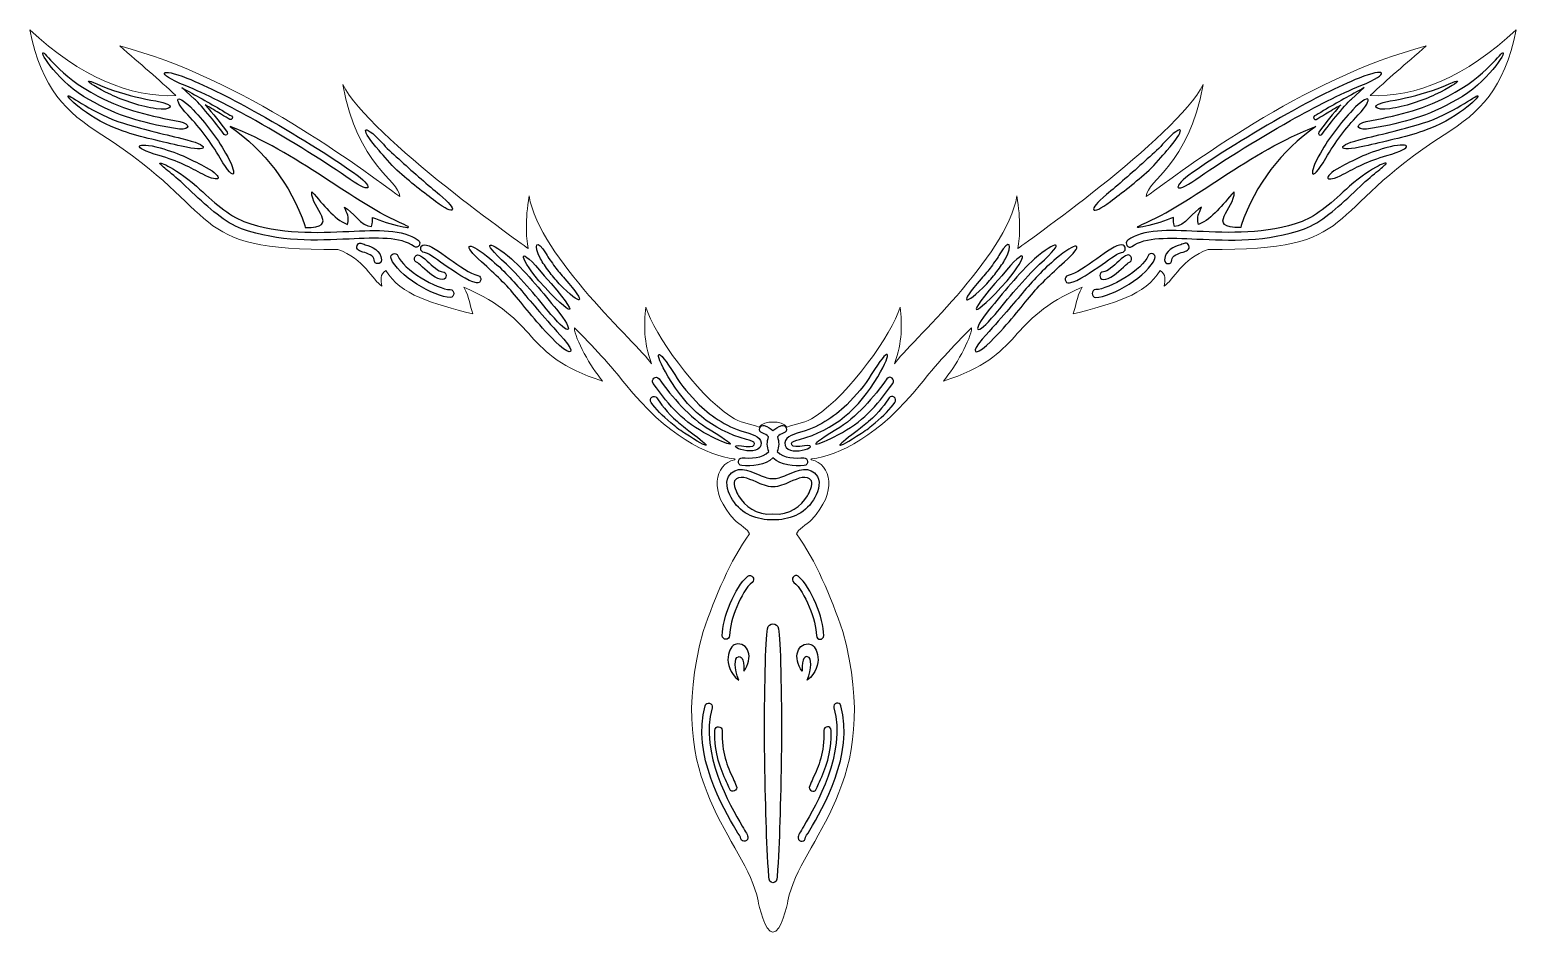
# Model space of a CAD drawing. Header units: centimetres. Extents: x -27.2 to 31.2, y -37.1 to 12.1.
# Drawn here: x 10.7 to 17.91, y -33.82 to -29.45 of the extents above; entities that cross this region are included whole.
import ezdxf

# ---------------------------------------------------------------- set-up
doc = ezdxf.new("R2010")
doc.units = ezdxf.units.CM
doc.header["$MEASUREMENT"] = 0
doc.layers.add('engrav 12', color=7, linetype='Continuous')
doc.layers.add('layer 12', color=7, linetype='Continuous')

msp = doc.modelspace()

# ---------------------------------------------------------------- linework, layer by layer
at = {"layer": 'engrav 12'}
for points, knots in [([(11.42776, -29.92868), (11.48262, -29.93002), (11.47921, -29.902), (11.42969, -29.89142), (11.42969, -29.89142), (11.28933, -29.864), (11.16798, -29.83871), (11.03188, -29.76809), (11.03188, -29.76809), (10.83932, -29.66832), (10.77414, -29.5468), (10.76485, -29.55786), (10.76485, -29.55786), (10.75509, -29.56948), (10.86745, -29.72878), (11.01577, -29.79896), (11.01577, -29.79896), (11.15698, -29.87628), (11.27109, -29.9026), (11.42776, -29.92868)], [0, 0, 0, 0, 0.1666667, 0.1666667, 0.1666667, 0.1666667, 0.3333333, 0.3333333, 0.3333333, 0.3333333, 0.5, 0.5, 0.5, 0.5, 0.6666667, 0.6666667, 0.6666667, 0.6666667, 1, 1, 1, 1]), ([(17.18704, -29.92868), (17.34371, -29.9026), (17.45782, -29.87628), (17.59903, -29.79896), (17.59903, -29.79896), (17.74735, -29.72878), (17.85971, -29.56948), (17.84995, -29.55786), (17.84995, -29.55786), (17.84066, -29.5468), (17.77548, -29.66832), (17.58292, -29.76809), (17.58292, -29.76809), (17.44682, -29.83871), (17.32547, -29.864), (17.18511, -29.89142), (17.18511, -29.89142), (17.13559, -29.902), (17.13218, -29.93002), (17.18704, -29.92868)], [0, 0, 0, 0, 0.1666667, 0.1666667, 0.1666667, 0.1666667, 0.3333333, 0.3333333, 0.3333333, 0.3333333, 0.5, 0.5, 0.5, 0.5, 0.6666667, 0.6666667, 0.6666667, 0.6666667, 1, 1, 1, 1]), ([(12.27167, -30.13834), (12.16216, -30.06212), (11.98718, -29.95122), (11.81243, -29.85313), (11.81243, -29.85313), (11.68842, -29.78352), (11.56404, -29.72069), (11.46306, -29.67999), (11.46306, -29.67999), (11.33643, -29.62893), (11.30461, -29.65483), (11.45594, -29.71701), (11.45594, -29.71701), (11.55411, -29.75736), (11.67517, -29.81833), (11.79605, -29.88616), (11.79605, -29.88616), (11.97164, -29.98474), (12.14716, -30.09609), (12.25541, -30.17164), (12.25541, -30.17164), (12.36585, -30.24863), (12.3724, -30.20837), (12.27167, -30.13834)], [0, 0, 0, 0, 0.1428571, 0.1428571, 0.1428571, 0.1428571, 0.2857143, 0.2857143, 0.2857143, 0.2857143, 0.4285714, 0.4285714, 0.4285714, 0.4285714, 0.5714286, 0.5714286, 0.5714286, 0.5714286, 0.7142857, 0.7142857, 0.7142857, 0.7142857, 1, 1, 1, 1]), ([(16.34313, -30.13834), (16.45264, -30.06212), (16.62762, -29.95122), (16.80237, -29.85313), (16.80237, -29.85313), (16.92638, -29.78352), (17.05076, -29.72069), (17.15174, -29.67999), (17.15174, -29.67999), (17.27837, -29.62893), (17.31019, -29.65483), (17.15886, -29.71701), (17.15886, -29.71701), (17.06069, -29.75736), (16.93963, -29.81833), (16.81875, -29.88616), (16.81875, -29.88616), (16.64316, -29.98474), (16.46764, -30.09609), (16.35939, -30.17164), (16.35939, -30.17164), (16.24895, -30.24863), (16.2424, -30.20837), (16.34313, -30.13834)], [0, 0, 0, 0, 0.1428571, 0.1428571, 0.1428571, 0.1428571, 0.2857143, 0.2857143, 0.2857143, 0.2857143, 0.4285714, 0.4285714, 0.4285714, 0.4285714, 0.5714286, 0.5714286, 0.5714286, 0.5714286, 0.7142857, 0.7142857, 0.7142857, 0.7142857, 1, 1, 1, 1]), ([(11.31319, -29.79125), (11.24812, -29.78058), (11.18266, -29.76436), (11.10809, -29.73999), (11.10809, -29.73999), (11.04777, -29.72028), (10.99079, -29.68917), (10.9869, -29.69548), (10.9869, -29.69548), (10.98414, -29.69996), (11.02403, -29.72636), (11.09429, -29.76066), (11.09429, -29.76066), (11.15759, -29.7913), (11.24505, -29.81879), (11.31409, -29.82913), (11.31409, -29.82913), (11.38798, -29.84019), (11.42246, -29.80918), (11.31319, -29.79125)], [0, 0, 0, 0, 0.1666667, 0.1666667, 0.1666667, 0.1666667, 0.3333333, 0.3333333, 0.3333333, 0.3333333, 0.5, 0.5, 0.5, 0.5, 0.6666667, 0.6666667, 0.6666667, 0.6666667, 1, 1, 1, 1]), ([(17.30071, -29.82913), (17.36975, -29.81879), (17.45721, -29.7913), (17.52051, -29.76066), (17.52051, -29.76066), (17.59077, -29.72636), (17.63066, -29.69996), (17.6279, -29.69548), (17.6279, -29.69548), (17.62401, -29.68917), (17.56703, -29.72028), (17.50671, -29.73999), (17.50671, -29.73999), (17.43214, -29.76436), (17.36668, -29.78058), (17.30161, -29.79125), (17.30161, -29.79125), (17.19234, -29.80918), (17.22682, -29.84019), (17.30071, -29.82913)], [0, 0, 0, 0, 0.1666667, 0.1666667, 0.1666667, 0.1666667, 0.3333333, 0.3333333, 0.3333333, 0.3333333, 0.5, 0.5, 0.5, 0.5, 0.6666667, 0.6666667, 0.6666667, 0.6666667, 1, 1, 1, 1]), ([(11.43891, -29.97301), (11.3499, -29.95203), (11.23722, -29.92422), (11.1559, -29.8995), (11.1559, -29.8995), (11.01186, -29.85571), (10.89371, -29.75994), (10.88816, -29.76647), (10.88816, -29.76647), (10.88079, -29.77512), (10.99215, -29.88224), (11.1552, -29.93807), (11.1552, -29.93807), (11.2378, -29.96635), (11.35013, -29.9904), (11.43707, -30.01087), (11.43707, -30.01087), (11.5762, -30.04362), (11.58105, -30.0065), (11.43891, -29.97301)], [0, 0, 0, 0, 0.1666667, 0.1666667, 0.1666667, 0.1666667, 0.3333333, 0.3333333, 0.3333333, 0.3333333, 0.5, 0.5, 0.5, 0.5, 0.6666667, 0.6666667, 0.6666667, 0.6666667, 1, 1, 1, 1]), ([(11.46831, -29.85915), (11.53071, -29.92608), (11.57854, -29.98855), (11.62535, -30.06906), (11.62535, -30.06906), (11.70167, -30.20046), (11.71127, -30.14479), (11.65203, -30.04394), (11.65203, -30.04394), (11.60534, -29.96435), (11.55675, -29.90103), (11.49495, -29.83457), (11.49495, -29.83457), (11.41643, -29.7501), (11.38669, -29.77161), (11.46831, -29.85915)], [0, 0, 0, 0, 0.2, 0.2, 0.2, 0.2, 0.4, 0.4, 0.4, 0.4, 0.6, 0.6, 0.6, 0.6, 1, 1, 1, 1]), ([(11.67239, -29.88079), (11.68271, -29.88623), (11.69054, -29.86953), (11.68018, -29.86407), (11.68018, -29.86407), (11.67149, -29.85952), (11.65572, -29.85004), (11.6361, -29.83824), (11.6361, -29.83824), (11.571, -29.79909), (11.50513, -29.76355), (11.43912, -29.72646), (11.43912, -29.72646), (11.43912, -29.72646), (11.5014, -29.78253), (11.5014, -29.78253), (11.5014, -29.78253), (11.50908, -29.78779), (11.53612, -29.81792), (11.56582, -29.85328), (11.56582, -29.85328), (11.59484, -29.88775), (11.62623, -29.92716), (11.64475, -29.9535), (11.64475, -29.9535), (11.65171, -29.96336), (11.66577, -29.95211), (11.65884, -29.94231), (11.65884, -29.94231), (11.6266, -29.89645), (11.58932, -29.853), (11.55302, -29.81059), (11.55302, -29.81059), (11.57993, -29.82589), (11.60601, -29.8416), (11.62743, -29.85447), (11.62743, -29.85447), (11.64723, -29.86639), (11.66318, -29.87597), (11.67239, -29.88079)], [0, 0, 0, 0, 0.0909091, 0.0909091, 0.0909091, 0.0909091, 0.1818182, 0.1818182, 0.1818182, 0.1818182, 0.2727273, 0.2727273, 0.2727273, 0.2727273, 0.3636364, 0.3636364, 0.3636364, 0.3636364, 0.4545455, 0.4545455, 0.4545455, 0.4545455, 0.5454545, 0.5454545, 0.5454545, 0.5454545, 0.6363636, 0.6363636, 0.6363636, 0.6363636, 0.7272727, 0.7272727, 0.7272727, 0.7272727, 0.8181818, 0.8181818, 0.8181818, 0.8181818, 1, 1, 1, 1]), ([(17.14649, -29.85915), (17.08409, -29.92608), (17.03626, -29.98855), (16.98945, -30.06906), (16.98945, -30.06906), (16.91313, -30.20046), (16.90353, -30.14479), (16.96277, -30.04394), (16.96277, -30.04394), (17.00946, -29.96435), (17.05805, -29.90103), (17.11985, -29.83457), (17.11985, -29.83457), (17.19837, -29.7501), (17.22811, -29.77161), (17.14649, -29.85915)], [0, 0, 0, 0, 0.2, 0.2, 0.2, 0.2, 0.4, 0.4, 0.4, 0.4, 0.6, 0.6, 0.6, 0.6, 1, 1, 1, 1]), ([(16.94241, -29.88079), (16.93209, -29.88623), (16.92426, -29.86953), (16.93462, -29.86407), (16.93462, -29.86407), (16.94331, -29.85952), (16.95908, -29.85004), (16.9787, -29.83824), (16.9787, -29.83824), (17.0438, -29.79909), (17.10967, -29.76355), (17.17568, -29.72646), (17.17568, -29.72646), (17.17568, -29.72646), (17.1134, -29.78253), (17.1134, -29.78253), (17.1134, -29.78253), (17.10572, -29.78779), (17.07868, -29.81792), (17.04898, -29.85328), (17.04898, -29.85328), (17.01996, -29.88775), (16.98857, -29.92716), (16.97005, -29.9535), (16.97005, -29.9535), (16.96309, -29.96336), (16.94903, -29.95211), (16.95596, -29.94231), (16.95596, -29.94231), (16.9882, -29.89645), (17.02548, -29.853), (17.06178, -29.81059), (17.06178, -29.81059), (17.03487, -29.82589), (17.00879, -29.8416), (16.98737, -29.85447), (16.98737, -29.85447), (16.96757, -29.86639), (16.95162, -29.87597), (16.94241, -29.88079)], [0, 0, 0, 0, 0.0909091, 0.0909091, 0.0909091, 0.0909091, 0.1818182, 0.1818182, 0.1818182, 0.1818182, 0.2727273, 0.2727273, 0.2727273, 0.2727273, 0.3636364, 0.3636364, 0.3636364, 0.3636364, 0.4545455, 0.4545455, 0.4545455, 0.4545455, 0.5454545, 0.5454545, 0.5454545, 0.5454545, 0.6363636, 0.6363636, 0.6363636, 0.6363636, 0.7272727, 0.7272727, 0.7272727, 0.7272727, 0.8181818, 0.8181818, 0.8181818, 0.8181818, 1, 1, 1, 1]), ([(17.4596, -29.93807), (17.62265, -29.88224), (17.73401, -29.77512), (17.72664, -29.76647), (17.72664, -29.76647), (17.72109, -29.75994), (17.60294, -29.85571), (17.4589, -29.8995), (17.4589, -29.8995), (17.37758, -29.92422), (17.2649, -29.95203), (17.17589, -29.97301), (17.17589, -29.97301), (17.03375, -30.0065), (17.0386, -30.04362), (17.17773, -30.01087), (17.17773, -30.01087), (17.26467, -29.9904), (17.377, -29.96635), (17.4596, -29.93807)], [0, 0, 0, 0, 0.1666667, 0.1666667, 0.1666667, 0.1666667, 0.3333333, 0.3333333, 0.3333333, 0.3333333, 0.5, 0.5, 0.5, 0.5, 0.6666667, 0.6666667, 0.6666667, 0.6666667, 1, 1, 1, 1]), ([(12.51777, -30.39054), (12.59653, -30.42584), (12.44027, -30.38895), (12.36393, -30.3559), (12.36393, -30.3559), (12.36393, -30.37896), (12.36611, -30.37713), (12.35928, -30.40044), (12.35928, -30.40044), (12.31148, -30.40044), (12.26626, -30.32399), (12.22875, -30.30641), (12.22875, -30.30641), (12.23983, -30.34036), (12.25386, -30.34907), (12.24274, -30.39054), (12.24274, -30.39054), (12.17213, -30.36106), (12.13087, -30.29647), (12.07026, -30.23217), (12.07026, -30.23217), (12.06415, -30.31424), (12.21508, -30.40539), (12.03764, -30.40539), (12.03764, -30.40539), (12.03764, -30.40539), (12.03644, -30.39548), (12.03644, -30.39548), (12.03644, -30.39548), (11.96526, -30.19131), (11.84284, -30.03399), (11.67406, -29.91543), (11.67406, -29.91543), (11.99037, -30.03172), (12.27732, -30.29126), (12.51777, -30.39054)], [0, 0, 0, 0, 0.1, 0.1, 0.1, 0.1, 0.2, 0.2, 0.2, 0.2, 0.3, 0.3, 0.3, 0.3, 0.4, 0.4, 0.4, 0.4, 0.5, 0.5, 0.5, 0.5, 0.6, 0.6, 0.6, 0.6, 0.7, 0.7, 0.7, 0.7, 0.8, 0.8, 0.8, 0.8, 1, 1, 1, 1]), ([(12.39633, -30.03223), (12.41978, -30.05783), (12.45209, -30.09887), (12.48272, -30.1268), (12.48272, -30.1268), (12.54632, -30.1848), (12.61653, -30.23795), (12.67065, -30.2791), (12.67065, -30.2791), (12.76693, -30.35229), (12.78331, -30.323), (12.68978, -30.24545), (12.68978, -30.24545), (12.63573, -30.20063), (12.56579, -30.14066), (12.50323, -30.08361), (12.50323, -30.08361), (12.47148, -30.05465), (12.44064, -30.02763), (12.41699, -30.00163), (12.41699, -30.00163), (12.30362, -29.87703), (12.30791, -29.93562), (12.39633, -30.03223)], [0, 0, 0, 0, 0.1428571, 0.1428571, 0.1428571, 0.1428571, 0.2857143, 0.2857143, 0.2857143, 0.2857143, 0.4285714, 0.4285714, 0.4285714, 0.4285714, 0.5714286, 0.5714286, 0.5714286, 0.5714286, 0.7142857, 0.7142857, 0.7142857, 0.7142857, 1, 1, 1, 1]), ([(16.21847, -30.03223), (16.19502, -30.05783), (16.16271, -30.09887), (16.13208, -30.1268), (16.13208, -30.1268), (16.06848, -30.1848), (15.99827, -30.23795), (15.94415, -30.2791), (15.94415, -30.2791), (15.84787, -30.35229), (15.83149, -30.323), (15.92502, -30.24545), (15.92502, -30.24545), (15.97907, -30.20063), (16.04901, -30.14066), (16.11157, -30.08361), (16.11157, -30.08361), (16.14332, -30.05465), (16.17416, -30.02763), (16.19781, -30.00163), (16.19781, -30.00163), (16.31118, -29.87703), (16.30689, -29.93562), (16.21847, -30.03223)], [0, 0, 0, 0, 0.1428571, 0.1428571, 0.1428571, 0.1428571, 0.2857143, 0.2857143, 0.2857143, 0.2857143, 0.4285714, 0.4285714, 0.4285714, 0.4285714, 0.5714286, 0.5714286, 0.5714286, 0.5714286, 0.7142857, 0.7142857, 0.7142857, 0.7142857, 1, 1, 1, 1]), ([(16.09703, -30.39054), (16.01827, -30.42584), (16.17453, -30.38895), (16.25087, -30.3559), (16.25087, -30.3559), (16.25087, -30.37896), (16.24869, -30.37713), (16.25552, -30.40044), (16.25552, -30.40044), (16.30332, -30.40044), (16.34854, -30.32399), (16.38605, -30.30641), (16.38605, -30.30641), (16.37497, -30.34036), (16.36094, -30.34907), (16.37206, -30.39054), (16.37206, -30.39054), (16.44267, -30.36106), (16.48393, -30.29647), (16.54454, -30.23217), (16.54454, -30.23217), (16.55065, -30.31424), (16.39972, -30.40539), (16.57716, -30.40539), (16.57716, -30.40539), (16.57716, -30.40539), (16.57836, -30.39548), (16.57836, -30.39548), (16.57836, -30.39548), (16.64954, -30.19131), (16.77196, -30.03399), (16.94074, -29.91543), (16.94074, -29.91543), (16.62443, -30.03172), (16.33748, -30.29126), (16.09703, -30.39054)], [0, 0, 0, 0, 0.1, 0.1, 0.1, 0.1, 0.2, 0.2, 0.2, 0.2, 0.3, 0.3, 0.3, 0.3, 0.4, 0.4, 0.4, 0.4, 0.5, 0.5, 0.5, 0.5, 0.6, 0.6, 0.6, 0.6, 0.7, 0.7, 0.7, 0.7, 0.8, 0.8, 0.8, 0.8, 1, 1, 1, 1]), ([(11.55693, -30.11358), (11.49692, -30.08142), (11.43029, -30.04573), (11.33401, -30.01889), (11.33401, -30.01889), (11.21832, -29.98664), (11.18587, -30.01528), (11.32933, -30.05615), (11.32933, -30.05615), (11.41995, -30.08196), (11.48362, -30.11612), (11.54111, -30.14691), (11.54111, -30.14691), (11.62817, -30.19343), (11.64766, -30.16208), (11.55693, -30.11358)], [0, 0, 0, 0, 0.2, 0.2, 0.2, 0.2, 0.4, 0.4, 0.4, 0.4, 0.6, 0.6, 0.6, 0.6, 1, 1, 1, 1]), ([(17.05787, -30.11358), (17.11788, -30.08142), (17.18451, -30.04573), (17.28079, -30.01889), (17.28079, -30.01889), (17.39648, -29.98664), (17.42893, -30.01528), (17.28547, -30.05615), (17.28547, -30.05615), (17.19485, -30.08196), (17.13118, -30.11612), (17.07369, -30.14691), (17.07369, -30.14691), (16.98663, -30.19343), (16.96714, -30.16208), (17.05787, -30.11358)], [0, 0, 0, 0, 0.2, 0.2, 0.2, 0.2, 0.4, 0.4, 0.4, 0.4, 0.6, 0.6, 0.6, 0.6, 1, 1, 1, 1]), ([(12.56602, -30.49697), (12.58513, -30.5108), (12.6049, -30.47993), (12.58586, -30.46615), (12.58586, -30.46615), (12.51074, -30.41185), (12.39155, -30.41735), (12.24901, -30.42391), (12.24901, -30.42391), (12.0965, -30.43096), (11.91623, -30.43931), (11.74073, -30.37562), (11.74073, -30.37562), (11.66658, -30.3487), (11.5926, -30.28057), (11.51056, -30.20497), (11.51056, -30.20497), (11.39226, -30.10353), (11.31821, -30.08071), (11.33459, -30.09766), (11.33459, -30.09766), (11.35563, -30.11945), (11.40979, -30.15604), (11.48758, -30.23318), (11.48758, -30.23318), (11.57238, -30.31131), (11.6488, -30.38169), (11.72945, -30.41097), (11.72945, -30.41097), (11.91107, -30.47688), (12.09496, -30.46836), (12.25053, -30.46117), (12.25053, -30.46117), (12.38669, -30.45489), (12.50055, -30.44963), (12.56602, -30.49697)], [0, 0, 0, 0, 0.1, 0.1, 0.1, 0.1, 0.2, 0.2, 0.2, 0.2, 0.3, 0.3, 0.3, 0.3, 0.4, 0.4, 0.4, 0.4, 0.5, 0.5, 0.5, 0.5, 0.6, 0.6, 0.6, 0.6, 0.7, 0.7, 0.7, 0.7, 0.8, 0.8, 0.8, 0.8, 1, 1, 1, 1]), ([(16.04878, -30.49697), (16.02967, -30.5108), (16.0099, -30.47993), (16.02894, -30.46615), (16.02894, -30.46615), (16.10406, -30.41185), (16.22325, -30.41735), (16.36579, -30.42391), (16.36579, -30.42391), (16.5183, -30.43096), (16.69857, -30.43931), (16.87407, -30.37562), (16.87407, -30.37562), (16.94822, -30.3487), (17.0222, -30.28057), (17.10424, -30.20497), (17.10424, -30.20497), (17.22254, -30.10353), (17.29659, -30.08071), (17.28021, -30.09766), (17.28021, -30.09766), (17.25917, -30.11945), (17.20501, -30.15604), (17.12722, -30.23318), (17.12722, -30.23318), (17.04242, -30.31131), (16.966, -30.38169), (16.88535, -30.41097), (16.88535, -30.41097), (16.70373, -30.47688), (16.51984, -30.46836), (16.36427, -30.46117), (16.36427, -30.46117), (16.22811, -30.45489), (16.11425, -30.44963), (16.04878, -30.49697)], [0, 0, 0, 0, 0.1, 0.1, 0.1, 0.1, 0.2, 0.2, 0.2, 0.2, 0.3, 0.3, 0.3, 0.3, 0.4, 0.4, 0.4, 0.4, 0.5, 0.5, 0.5, 0.5, 0.6, 0.6, 0.6, 0.6, 0.7, 0.7, 0.7, 0.7, 0.8, 0.8, 0.8, 0.8, 1, 1, 1, 1]), ([(12.37226, -30.56194), (12.37226, -30.58653), (12.4075, -30.58653), (12.4075, -30.56194), (12.4075, -30.56194), (12.4075, -30.51497), (12.36063, -30.49929), (12.32843, -30.48852), (12.32843, -30.48852), (12.31555, -30.48424), (12.29741, -30.47374), (12.2898, -30.49277), (12.2898, -30.49277), (12.28141, -30.5137), (12.30452, -30.5197), (12.31797, -30.52417), (12.31797, -30.52417), (12.34008, -30.53156), (12.37226, -30.54235), (12.37226, -30.56194)], [0, 0, 0, 0, 0.1666667, 0.1666667, 0.1666667, 0.1666667, 0.3333333, 0.3333333, 0.3333333, 0.3333333, 0.5, 0.5, 0.5, 0.5, 0.6666667, 0.6666667, 0.6666667, 0.6666667, 1, 1, 1, 1]), ([(12.86897, -30.67432), (12.89171, -30.67901), (12.89837, -30.64233), (12.8757, -30.63766), (12.8757, -30.63766), (12.80001, -30.62177), (12.66813, -30.4888), (12.61596, -30.4888), (12.61596, -30.4888), (12.5928, -30.4888), (12.5928, -30.52621), (12.61596, -30.52621), (12.61596, -30.52621), (12.62967, -30.52621), (12.66792, -30.55343), (12.71092, -30.58401), (12.71092, -30.58401), (12.76446, -30.62207), (12.82487, -30.66506), (12.86897, -30.67432)], [0, 0, 0, 0, 0.1666667, 0.1666667, 0.1666667, 0.1666667, 0.3333333, 0.3333333, 0.3333333, 0.3333333, 0.5, 0.5, 0.5, 0.5, 0.6666667, 0.6666667, 0.6666667, 0.6666667, 1, 1, 1, 1]), ([(13.29248, -30.94685), (13.19907, -30.84341), (13.14067, -30.77527), (13.08852, -30.71307), (13.08852, -30.71307), (13.03702, -30.65168), (12.99148, -30.60288), (12.918, -30.54325), (12.918, -30.54325), (12.82456, -30.46742), (12.7954, -30.48549), (12.89369, -30.57236), (12.89369, -30.57236), (12.96301, -30.63365), (13.01264, -30.68236), (13.0634, -30.74287), (13.0634, -30.74287), (13.11644, -30.80611), (13.17116, -30.88187), (13.27112, -30.9771), (13.27112, -30.9771), (13.32759, -31.03089), (13.35107, -31.01174), (13.29248, -30.94685)], [0, 0, 0, 0, 0.1428571, 0.1428571, 0.1428571, 0.1428571, 0.2857143, 0.2857143, 0.2857143, 0.2857143, 0.4285714, 0.4285714, 0.4285714, 0.4285714, 0.5714286, 0.5714286, 0.5714286, 0.5714286, 0.7142857, 0.7142857, 0.7142857, 0.7142857, 1, 1, 1, 1]), ([(13.01384, -30.58378), (13.08639, -30.64944), (13.17236, -30.75827), (13.23013, -30.82645), (13.23013, -30.82645), (13.32163, -30.93739), (13.35199, -30.91745), (13.25627, -30.80146), (13.25627, -30.80146), (13.19833, -30.73307), (13.11359, -30.62286), (13.03801, -30.55685), (13.03801, -30.55685), (12.93822, -30.46966), (12.8745, -30.45767), (13.01384, -30.58378)], [0, 0, 0, 0, 0.2, 0.2, 0.2, 0.2, 0.4, 0.4, 0.4, 0.4, 0.6, 0.6, 0.6, 0.6, 1, 1, 1, 1]), ([(13.1713, -30.66351), (13.3389, -30.85026), (13.39149, -30.85574), (13.19773, -30.63896), (13.19773, -30.63896), (13.06909, -30.48233), (13.06812, -30.53792), (13.1713, -30.66351)], [0, 0, 0, 0, 0.3333333, 0.3333333, 0.3333333, 0.3333333, 1, 1, 1, 1]), ([(13.17935, -30.557), (13.19042, -30.57645), (13.20502, -30.59591), (13.2209, -30.61815), (13.2209, -30.61815), (13.23458, -30.63734), (13.25097, -30.6575), (13.27042, -30.67774), (13.27042, -30.67774), (13.38055, -30.79233), (13.41034, -30.77871), (13.29764, -30.65404), (13.29764, -30.65404), (13.2791, -30.63354), (13.26237, -30.6144), (13.24898, -30.59562), (13.24898, -30.59562), (13.23249, -30.57252), (13.21771, -30.55262), (13.20678, -30.53285), (13.20678, -30.53285), (13.16276, -30.45319), (13.14128, -30.49009), (13.17935, -30.557)], [0, 0, 0, 0, 0.1428571, 0.1428571, 0.1428571, 0.1428571, 0.2857143, 0.2857143, 0.2857143, 0.2857143, 0.4285714, 0.4285714, 0.4285714, 0.4285714, 0.5714286, 0.5714286, 0.5714286, 0.5714286, 0.7142857, 0.7142857, 0.7142857, 0.7142857, 1, 1, 1, 1]), ([(15.43545, -30.557), (15.42438, -30.57645), (15.40978, -30.59591), (15.3939, -30.61815), (15.3939, -30.61815), (15.38022, -30.63734), (15.36383, -30.6575), (15.34438, -30.67774), (15.34438, -30.67774), (15.23425, -30.79233), (15.20446, -30.77871), (15.31716, -30.65404), (15.31716, -30.65404), (15.3357, -30.63354), (15.35243, -30.6144), (15.36582, -30.59562), (15.36582, -30.59562), (15.38231, -30.57252), (15.39709, -30.55262), (15.40802, -30.53285), (15.40802, -30.53285), (15.45204, -30.45319), (15.47352, -30.49009), (15.43545, -30.557)], [0, 0, 0, 0, 0.1428571, 0.1428571, 0.1428571, 0.1428571, 0.2857143, 0.2857143, 0.2857143, 0.2857143, 0.4285714, 0.4285714, 0.4285714, 0.4285714, 0.5714286, 0.5714286, 0.5714286, 0.5714286, 0.7142857, 0.7142857, 0.7142857, 0.7142857, 1, 1, 1, 1]), ([(15.4435, -30.66351), (15.2759, -30.85026), (15.22331, -30.85574), (15.41707, -30.63896), (15.41707, -30.63896), (15.54571, -30.48233), (15.54668, -30.53792), (15.4435, -30.66351)], [0, 0, 0, 0, 0.3333333, 0.3333333, 0.3333333, 0.3333333, 1, 1, 1, 1]), ([(15.60096, -30.58378), (15.52841, -30.64944), (15.44244, -30.75827), (15.38467, -30.82645), (15.38467, -30.82645), (15.29317, -30.93739), (15.26281, -30.91745), (15.35853, -30.80146), (15.35853, -30.80146), (15.41647, -30.73307), (15.50121, -30.62286), (15.57679, -30.55685), (15.57679, -30.55685), (15.67658, -30.46966), (15.7403, -30.45767), (15.60096, -30.58378)], [0, 0, 0, 0, 0.2, 0.2, 0.2, 0.2, 0.4, 0.4, 0.4, 0.4, 0.6, 0.6, 0.6, 0.6, 1, 1, 1, 1]), ([(15.32232, -30.94685), (15.41573, -30.84341), (15.47413, -30.77527), (15.52628, -30.71307), (15.52628, -30.71307), (15.57778, -30.65168), (15.62332, -30.60288), (15.6968, -30.54325), (15.6968, -30.54325), (15.79024, -30.46742), (15.8194, -30.48549), (15.72111, -30.57236), (15.72111, -30.57236), (15.65179, -30.63365), (15.60216, -30.68236), (15.5514, -30.74287), (15.5514, -30.74287), (15.49836, -30.80611), (15.44364, -30.88187), (15.34368, -30.9771), (15.34368, -30.9771), (15.28721, -31.03089), (15.26373, -31.01174), (15.32232, -30.94685)], [0, 0, 0, 0, 0.1428571, 0.1428571, 0.1428571, 0.1428571, 0.2857143, 0.2857143, 0.2857143, 0.2857143, 0.4285714, 0.4285714, 0.4285714, 0.4285714, 0.5714286, 0.5714286, 0.5714286, 0.5714286, 0.7142857, 0.7142857, 0.7142857, 0.7142857, 1, 1, 1, 1]), ([(15.74583, -30.67432), (15.72309, -30.67901), (15.71643, -30.64233), (15.7391, -30.63766), (15.7391, -30.63766), (15.81479, -30.62177), (15.94667, -30.4888), (15.99884, -30.4888), (15.99884, -30.4888), (16.022, -30.4888), (16.022, -30.52621), (15.99884, -30.52621), (15.99884, -30.52621), (15.98513, -30.52621), (15.94688, -30.55343), (15.90388, -30.58401), (15.90388, -30.58401), (15.85034, -30.62207), (15.78993, -30.66506), (15.74583, -30.67432)], [0, 0, 0, 0, 0.1666667, 0.1666667, 0.1666667, 0.1666667, 0.3333333, 0.3333333, 0.3333333, 0.3333333, 0.5, 0.5, 0.5, 0.5, 0.6666667, 0.6666667, 0.6666667, 0.6666667, 1, 1, 1, 1]), ([(16.24254, -30.56194), (16.24254, -30.58653), (16.2073, -30.58653), (16.2073, -30.56194), (16.2073, -30.56194), (16.2073, -30.51497), (16.25417, -30.49929), (16.28637, -30.48852), (16.28637, -30.48852), (16.29925, -30.48424), (16.31739, -30.47374), (16.325, -30.49277), (16.325, -30.49277), (16.33339, -30.5137), (16.31028, -30.5197), (16.29683, -30.52417), (16.29683, -30.52417), (16.27472, -30.53156), (16.24254, -30.54235), (16.24254, -30.56194)], [0, 0, 0, 0, 0.1666667, 0.1666667, 0.1666667, 0.1666667, 0.3333333, 0.3333333, 0.3333333, 0.3333333, 0.5, 0.5, 0.5, 0.5, 0.6666667, 0.6666667, 0.6666667, 0.6666667, 1, 1, 1, 1]), ([(12.74182, -30.74397), (12.76499, -30.74397), (12.76499, -30.70656), (12.74182, -30.70656), (12.74182, -30.70656), (12.67881, -30.70656), (12.51054, -30.60745), (12.4879, -30.54306), (12.4879, -30.54306), (12.47983, -30.52009), (12.44693, -30.53311), (12.45499, -30.55608), (12.45499, -30.55608), (12.48299, -30.63565), (12.66447, -30.74397), (12.74182, -30.74397)], [0, 0, 0, 0, 0.2, 0.2, 0.2, 0.2, 0.4, 0.4, 0.4, 0.4, 0.6, 0.6, 0.6, 0.6, 1, 1, 1, 1]), ([(12.70507, -30.6573), (12.72815, -30.65655), (12.72708, -30.61927), (12.70398, -30.62003), (12.70398, -30.62003), (12.6867, -30.6206), (12.65388, -30.59074), (12.62941, -30.56846), (12.62941, -30.56846), (12.61293, -30.55344), (12.59947, -30.54123), (12.58966, -30.5388), (12.58966, -30.5388), (12.56709, -30.53322), (12.55913, -30.56962), (12.58166, -30.5752), (12.58166, -30.5752), (12.58327, -30.57559), (12.59373, -30.58513), (12.60657, -30.59682), (12.60657, -30.59682), (12.63543, -30.62308), (12.67414, -30.65832), (12.70507, -30.6573)], [0, 0, 0, 0, 0.1428571, 0.1428571, 0.1428571, 0.1428571, 0.2857143, 0.2857143, 0.2857143, 0.2857143, 0.4285714, 0.4285714, 0.4285714, 0.4285714, 0.5714286, 0.5714286, 0.5714286, 0.5714286, 0.7142857, 0.7142857, 0.7142857, 0.7142857, 1, 1, 1, 1]), ([(15.87298, -30.74397), (15.84981, -30.74397), (15.84981, -30.70656), (15.87298, -30.70656), (15.87298, -30.70656), (15.93599, -30.70656), (16.10426, -30.60745), (16.1269, -30.54306), (16.1269, -30.54306), (16.13497, -30.52009), (16.16787, -30.53311), (16.15981, -30.55608), (16.15981, -30.55608), (16.13181, -30.63565), (15.95033, -30.74397), (15.87298, -30.74397)], [0, 0, 0, 0, 0.2, 0.2, 0.2, 0.2, 0.4, 0.4, 0.4, 0.4, 0.6, 0.6, 0.6, 0.6, 1, 1, 1, 1]), ([(15.90973, -30.6573), (15.88665, -30.65655), (15.88772, -30.61927), (15.91082, -30.62003), (15.91082, -30.62003), (15.9281, -30.6206), (15.96092, -30.59074), (15.98539, -30.56846), (15.98539, -30.56846), (16.00187, -30.55344), (16.01533, -30.54123), (16.02514, -30.5388), (16.02514, -30.5388), (16.04771, -30.53322), (16.05567, -30.56962), (16.03314, -30.5752), (16.03314, -30.5752), (16.03153, -30.57559), (16.02107, -30.58513), (16.00823, -30.59682), (16.00823, -30.59682), (15.97937, -30.62308), (15.94066, -30.65832), (15.90973, -30.6573)], [0, 0, 0, 0, 0.1428571, 0.1428571, 0.1428571, 0.1428571, 0.2857143, 0.2857143, 0.2857143, 0.2857143, 0.4285714, 0.4285714, 0.4285714, 0.4285714, 0.5714286, 0.5714286, 0.5714286, 0.5714286, 0.7142857, 0.7142857, 0.7142857, 0.7142857, 1, 1, 1, 1]), ([(13.79863, -31.12887), (13.88955, -31.28208), (14.01067, -31.38915), (14.17892, -31.43309), (14.17892, -31.43309), (14.19412, -31.43705), (14.21831, -31.44469), (14.21838, -31.45338), (14.21838, -31.45338), (14.21841, -31.46294), (14.20811, -31.47128), (14.17772, -31.46685), (14.17772, -31.46685), (14.03447, -31.4459), (14.229, -31.52994), (14.24905, -31.46199), (14.24905, -31.46199), (14.25937, -31.42686), (14.20874, -31.40784), (14.18556, -31.40178), (14.18556, -31.40178), (14.09032, -31.3769), (14.01331, -31.32621), (13.94999, -31.26487), (13.94999, -31.26487), (13.90348, -31.21983), (13.86207, -31.17051), (13.83046, -31.11832), (13.83046, -31.11832), (13.74403, -30.97567), (13.72204, -30.99979), (13.79863, -31.12887)], [0, 0, 0, 0, 0.1111111, 0.1111111, 0.1111111, 0.1111111, 0.2222222, 0.2222222, 0.2222222, 0.2222222, 0.3333333, 0.3333333, 0.3333333, 0.3333333, 0.4444444, 0.4444444, 0.4444444, 0.4444444, 0.5555556, 0.5555556, 0.5555556, 0.5555556, 0.6666667, 0.6666667, 0.6666667, 0.6666667, 0.7777778, 0.7777778, 0.7777778, 0.7777778, 1, 1, 1, 1]), ([(14.81617, -31.12887), (14.72525, -31.28208), (14.60413, -31.38915), (14.43588, -31.43309), (14.43588, -31.43309), (14.42068, -31.43705), (14.39649, -31.44469), (14.39642, -31.45338), (14.39642, -31.45338), (14.39639, -31.46294), (14.40669, -31.47128), (14.43708, -31.46685), (14.43708, -31.46685), (14.58033, -31.4459), (14.3858, -31.52994), (14.36575, -31.46199), (14.36575, -31.46199), (14.35543, -31.42686), (14.40606, -31.40784), (14.42924, -31.40178), (14.42924, -31.40178), (14.52448, -31.3769), (14.60149, -31.32621), (14.66481, -31.26487), (14.66481, -31.26487), (14.71132, -31.21983), (14.75273, -31.17051), (14.78434, -31.11832), (14.78434, -31.11832), (14.87077, -30.97567), (14.89276, -30.99979), (14.81617, -31.12887)], [0, 0, 0, 0, 0.1111111, 0.1111111, 0.1111111, 0.1111111, 0.2222222, 0.2222222, 0.2222222, 0.2222222, 0.3333333, 0.3333333, 0.3333333, 0.3333333, 0.4444444, 0.4444444, 0.4444444, 0.4444444, 0.5555556, 0.5555556, 0.5555556, 0.5555556, 0.6666667, 0.6666667, 0.6666667, 0.6666667, 0.7777778, 0.7777778, 0.7777778, 0.7777778, 1, 1, 1, 1]), ([(13.75441, -31.13912), (13.74035, -31.11959), (13.71246, -31.1423), (13.72646, -31.16175), (13.72646, -31.16175), (13.80934, -31.27628), (13.87378, -31.34978), (13.9921, -31.41102), (13.9921, -31.41102), (14.08982, -31.46158), (14.17166, -31.48934), (14.00242, -31.38721), (14.00242, -31.38721), (13.8991, -31.32486), (13.81834, -31.2275), (13.75441, -31.13912)], [0, 0, 0, 0, 0.2, 0.2, 0.2, 0.2, 0.4, 0.4, 0.4, 0.4, 0.6, 0.6, 0.6, 0.6, 1, 1, 1, 1]), ([(14.86039, -31.13912), (14.87445, -31.11959), (14.90234, -31.1423), (14.88834, -31.16175), (14.88834, -31.16175), (14.80546, -31.27628), (14.74102, -31.34978), (14.6227, -31.41102), (14.6227, -31.41102), (14.52498, -31.46158), (14.44314, -31.48934), (14.61238, -31.38721), (14.61238, -31.38721), (14.7157, -31.32486), (14.79646, -31.2275), (14.86039, -31.13912)], [0, 0, 0, 0, 0.2, 0.2, 0.2, 0.2, 0.4, 0.4, 0.4, 0.4, 0.6, 0.6, 0.6, 0.6, 1, 1, 1, 1]), ([(13.74413, -31.23222), (13.7305, -31.21243), (13.7021, -31.23446), (13.71577, -31.25429), (13.71577, -31.25429), (13.73568, -31.28317), (13.77297, -31.31953), (13.81223, -31.35309), (13.81223, -31.35309), (13.83367, -31.37142), (13.85148, -31.38588), (13.8779, -31.40273), (13.8779, -31.40273), (14.01373, -31.48945), (14.01255, -31.47506), (13.90623, -31.39661), (13.90623, -31.39661), (13.88876, -31.38371), (13.85798, -31.35868), (13.84329, -31.34632), (13.84329, -31.34632), (13.79346, -31.30438), (13.75886, -31.2536), (13.74413, -31.23222)], [0, 0, 0, 0, 0.1428571, 0.1428571, 0.1428571, 0.1428571, 0.2857143, 0.2857143, 0.2857143, 0.2857143, 0.4285714, 0.4285714, 0.4285714, 0.4285714, 0.5714286, 0.5714286, 0.5714286, 0.5714286, 0.7142857, 0.7142857, 0.7142857, 0.7142857, 1, 1, 1, 1]), ([(14.87067, -31.23222), (14.8843, -31.21243), (14.9127, -31.23446), (14.89903, -31.25429), (14.89903, -31.25429), (14.87912, -31.28317), (14.84183, -31.31953), (14.80257, -31.35309), (14.80257, -31.35309), (14.78113, -31.37142), (14.76332, -31.38588), (14.7369, -31.40273), (14.7369, -31.40273), (14.60107, -31.48945), (14.60225, -31.47506), (14.70857, -31.39661), (14.70857, -31.39661), (14.72604, -31.38371), (14.75682, -31.35868), (14.77151, -31.34632), (14.77151, -31.34632), (14.82134, -31.30438), (14.85594, -31.2536), (14.87067, -31.23222)], [0, 0, 0, 0, 0.1428571, 0.1428571, 0.1428571, 0.1428571, 0.2857143, 0.2857143, 0.2857143, 0.2857143, 0.4285714, 0.4285714, 0.4285714, 0.4285714, 0.5714286, 0.5714286, 0.5714286, 0.5714286, 0.7142857, 0.7142857, 0.7142857, 0.7142857, 1, 1, 1, 1]), ([(14.15827, -31.52242), (14.13514, -31.52072), (14.13278, -31.558), (14.1558, -31.55969), (14.1558, -31.55969), (14.20377, -31.56333), (14.27026, -31.5603), (14.3074, -31.52317), (14.3074, -31.52317), (14.34454, -31.5603), (14.41103, -31.56333), (14.459, -31.55969), (14.459, -31.55969), (14.48202, -31.558), (14.47966, -31.52072), (14.45653, -31.52242), (14.45653, -31.52242), (14.42149, -31.52508), (14.3552, -31.52516), (14.3278, -31.49173), (14.3278, -31.49173), (14.33661, -31.46893), (14.33806, -31.44329), (14.32847, -31.42048), (14.32847, -31.42048), (14.33638, -31.41221), (14.3473, -31.40604), (14.35994, -31.402), (14.35994, -31.402), (14.38208, -31.39491), (14.37195, -31.35909), (14.34975, -31.3662), (14.34975, -31.3662), (14.33332, -31.37147), (14.31885, -31.37974), (14.3074, -31.39048), (14.3074, -31.39048), (14.29595, -31.37974), (14.28148, -31.37147), (14.26505, -31.3662), (14.26505, -31.3662), (14.24285, -31.35909), (14.23272, -31.39491), (14.25486, -31.402), (14.25486, -31.402), (14.2675, -31.40604), (14.27842, -31.41221), (14.28633, -31.42048), (14.28633, -31.42048), (14.27674, -31.44329), (14.27819, -31.46893), (14.287, -31.49173), (14.287, -31.49173), (14.2596, -31.52516), (14.19331, -31.52508), (14.15827, -31.52242)], [0, 0, 0, 0, 0.0666667, 0.0666667, 0.0666667, 0.0666667, 0.1333333, 0.1333333, 0.1333333, 0.1333333, 0.2, 0.2, 0.2, 0.2, 0.2666667, 0.2666667, 0.2666667, 0.2666667, 0.3333333, 0.3333333, 0.3333333, 0.3333333, 0.4, 0.4, 0.4, 0.4, 0.4666667, 0.4666667, 0.4666667, 0.4666667, 0.5333333, 0.5333333, 0.5333333, 0.5333333, 0.6, 0.6, 0.6, 0.6, 0.6666667, 0.6666667, 0.6666667, 0.6666667, 0.7333333, 0.7333333, 0.7333333, 0.7333333, 0.8, 0.8, 0.8, 0.8, 0.8666667, 0.8666667, 0.8666667, 0.8666667, 1, 1, 1, 1]), ([(14.09208, -31.61361), (14.07129, -31.64653), (14.09338, -31.69823), (14.11126, -31.72696), (14.11126, -31.72696), (14.15547, -31.79785), (14.23126, -31.82382), (14.3074, -31.82377), (14.3074, -31.82377), (14.38354, -31.82382), (14.45933, -31.79785), (14.50354, -31.72696), (14.50354, -31.72696), (14.52142, -31.69823), (14.54351, -31.64653), (14.52272, -31.61361), (14.52272, -31.61361), (14.48655, -31.55624), (14.42794, -31.58202), (14.37528, -31.60518), (14.37528, -31.60518), (14.34596, -31.61741), (14.32678, -31.62306), (14.3074, -31.62302), (14.3074, -31.62302), (14.28802, -31.62306), (14.26884, -31.61741), (14.23952, -31.60518), (14.23952, -31.60518), (14.18686, -31.58202), (14.12825, -31.55624), (14.09208, -31.61361)], [0, 0, 0, 0, 0.1111111, 0.1111111, 0.1111111, 0.1111111, 0.2222222, 0.2222222, 0.2222222, 0.2222222, 0.3333333, 0.3333333, 0.3333333, 0.3333333, 0.4444444, 0.4444444, 0.4444444, 0.4444444, 0.5555556, 0.5555556, 0.5555556, 0.5555556, 0.6666667, 0.6666667, 0.6666667, 0.6666667, 0.7777778, 0.7777778, 0.7777778, 0.7777778, 1, 1, 1, 1]), ([(14.3074, -31.79448), (14.22505, -31.80236), (14.17132, -31.7559), (14.14058, -31.70643), (14.14058, -31.70643), (14.13228, -31.69305), (14.11104, -31.65054), (14.12125, -31.63437), (14.12125, -31.63437), (14.14141, -31.60241), (14.18605, -31.62203), (14.22617, -31.63967), (14.22617, -31.63967), (14.25146, -31.65079), (14.27918, -31.66331), (14.3074, -31.66331), (14.3074, -31.66331), (14.33562, -31.66331), (14.36334, -31.65079), (14.38863, -31.63967), (14.38863, -31.63967), (14.42875, -31.62203), (14.47339, -31.60241), (14.49355, -31.63437), (14.49355, -31.63437), (14.50376, -31.65054), (14.48252, -31.69305), (14.47422, -31.70643), (14.47422, -31.70643), (14.44348, -31.7559), (14.38975, -31.80236), (14.3074, -31.79448)], [0, 0, 0, 0, 0.1111111, 0.1111111, 0.1111111, 0.1111111, 0.2222222, 0.2222222, 0.2222222, 0.2222222, 0.3333333, 0.3333333, 0.3333333, 0.3333333, 0.4444444, 0.4444444, 0.4444444, 0.4444444, 0.5555556, 0.5555556, 0.5555556, 0.5555556, 0.6666667, 0.6666667, 0.6666667, 0.6666667, 0.7777778, 0.7777778, 0.7777778, 0.7777778, 1, 1, 1, 1]), ([(14.20622, -32.12671), (14.22462, -32.11178), (14.20323, -32.08217), (14.18491, -32.09705), (14.18491, -32.09705), (14.12245, -32.14755), (14.06141, -32.30173), (14.06141, -32.38407), (14.06141, -32.38407), (14.06141, -32.40867), (14.09664, -32.40867), (14.09664, -32.38407), (14.09664, -32.38407), (14.09664, -32.31329), (14.15254, -32.17011), (14.20622, -32.12671)], [0, 0, 0, 0, 0.2, 0.2, 0.2, 0.2, 0.4, 0.4, 0.4, 0.4, 0.6, 0.6, 0.6, 0.6, 1, 1, 1, 1]), ([(14.40858, -32.12671), (14.39018, -32.11178), (14.41157, -32.08217), (14.42989, -32.09705), (14.42989, -32.09705), (14.49235, -32.14755), (14.55339, -32.30173), (14.55339, -32.38407), (14.55339, -32.38407), (14.55339, -32.40867), (14.51816, -32.40867), (14.51816, -32.38407), (14.51816, -32.38407), (14.51816, -32.31329), (14.46226, -32.17011), (14.40858, -32.12671)], [0, 0, 0, 0, 0.2, 0.2, 0.2, 0.2, 0.4, 0.4, 0.4, 0.4, 0.6, 0.6, 0.6, 0.6, 1, 1, 1, 1]), ([(14.28705, -33.55572), (14.2881, -33.57136), (14.29365, -33.58363), (14.3074, -33.58363), (14.3074, -33.58363), (14.32115, -33.58363), (14.3267, -33.57136), (14.32775, -33.55572), (14.32775, -33.55572), (14.34026, -33.369), (14.34354, -33.22899), (14.34795, -32.92609), (14.34795, -32.92609), (14.34948, -32.65827), (14.34419, -32.40314), (14.33374, -32.35263), (14.33374, -32.35263), (14.3302, -32.33551), (14.32115, -32.32711), (14.3074, -32.32711), (14.3074, -32.32711), (14.29365, -32.32711), (14.2846, -32.33551), (14.28106, -32.35263), (14.28106, -32.35263), (14.27061, -32.40314), (14.26532, -32.65827), (14.26685, -32.92609), (14.26685, -32.92609), (14.27126, -33.22899), (14.27454, -33.369), (14.28705, -33.55572)], [0, 0, 0, 0, 0.1111111, 0.1111111, 0.1111111, 0.1111111, 0.2222222, 0.2222222, 0.2222222, 0.2222222, 0.3333333, 0.3333333, 0.3333333, 0.3333333, 0.4444444, 0.4444444, 0.4444444, 0.4444444, 0.5555556, 0.5555556, 0.5555556, 0.5555556, 0.6666667, 0.6666667, 0.6666667, 0.6666667, 0.7777778, 0.7777778, 0.7777778, 0.7777778, 1, 1, 1, 1]), ([(14.1409, -32.60143), (14.05226, -32.5278), (14.09854, -32.43334), (14.12381, -32.42721), (14.12381, -32.42721), (14.18868, -32.41142), (14.21478, -32.49586), (14.16586, -32.55698), (14.16586, -32.55698), (14.17041, -32.48695), (14.14731, -32.48598), (14.13929, -32.48712), (14.13929, -32.48712), (14.11845, -32.49008), (14.11903, -32.54578), (14.1409, -32.60143)], [0, 0, 0, 0, 0.2, 0.2, 0.2, 0.2, 0.4, 0.4, 0.4, 0.4, 0.6, 0.6, 0.6, 0.6, 1, 1, 1, 1]), ([(14.4739, -32.60143), (14.56254, -32.5278), (14.51626, -32.43334), (14.49099, -32.42721), (14.49099, -32.42721), (14.42612, -32.41142), (14.40002, -32.49586), (14.44894, -32.55698), (14.44894, -32.55698), (14.44439, -32.48695), (14.46749, -32.48598), (14.47551, -32.48712), (14.47551, -32.48712), (14.49635, -32.49008), (14.49577, -32.54578), (14.4739, -32.60143)], [0, 0, 0, 0, 0.2, 0.2, 0.2, 0.2, 0.4, 0.4, 0.4, 0.4, 0.6, 0.6, 0.6, 0.6, 1, 1, 1, 1]), ([(14.01199, -32.73577), (14.01849, -32.71222), (13.98477, -32.70172), (13.97827, -32.72526), (13.97827, -32.72526), (13.91277, -32.96232), (14.06662, -33.22302), (14.12869, -33.32818), (14.12869, -33.32818), (14.14164, -33.35012), (14.15018, -33.36078), (14.15006, -33.36246), (14.15006, -33.36246), (14.14817, -33.38699), (14.18327, -33.39002), (14.18515, -33.36553), (14.18515, -33.36553), (14.18598, -33.35517), (14.17523, -33.33695), (14.15843, -33.30846), (14.15843, -33.30846), (14.09877, -33.2074), (13.95091, -32.95684), (14.01199, -32.73577)], [0, 0, 0, 0, 0.1428571, 0.1428571, 0.1428571, 0.1428571, 0.2857143, 0.2857143, 0.2857143, 0.2857143, 0.4285714, 0.4285714, 0.4285714, 0.4285714, 0.5714286, 0.5714286, 0.5714286, 0.5714286, 0.7142857, 0.7142857, 0.7142857, 0.7142857, 1, 1, 1, 1]), ([(14.60281, -32.73577), (14.59631, -32.71222), (14.63003, -32.70172), (14.63653, -32.72526), (14.63653, -32.72526), (14.70203, -32.96232), (14.54818, -33.22302), (14.48611, -33.32818), (14.48611, -33.32818), (14.47316, -33.35012), (14.46462, -33.36078), (14.46474, -33.36246), (14.46474, -33.36246), (14.46663, -33.38699), (14.43153, -33.39002), (14.42965, -33.36553), (14.42965, -33.36553), (14.42882, -33.35517), (14.43957, -33.33695), (14.45637, -33.30846), (14.45637, -33.30846), (14.51603, -33.2074), (14.66389, -32.95684), (14.60281, -32.73577)], [0, 0, 0, 0, 0.1428571, 0.1428571, 0.1428571, 0.1428571, 0.2857143, 0.2857143, 0.2857143, 0.2857143, 0.4285714, 0.4285714, 0.4285714, 0.4285714, 0.5714286, 0.5714286, 0.5714286, 0.5714286, 0.7142857, 0.7142857, 0.7142857, 0.7142857, 1, 1, 1, 1]), ([(14.06074, -32.84587), (14.06146, -32.82134), (14.02635, -32.8202), (14.02564, -32.84471), (14.02564, -32.84471), (14.02182, -32.9607), (14.05297, -33.02981), (14.08225, -33.09477), (14.08225, -33.09477), (14.08732, -33.10602), (14.09236, -33.11718), (14.09736, -33.12908), (14.09736, -33.12908), (14.10677, -33.15147), (14.13884, -33.13628), (14.12943, -33.11389), (14.12943, -33.11389), (14.12467, -33.10257), (14.1193, -33.0907), (14.11389, -33.07869), (14.11389, -33.07869), (14.08644, -33.01777), (14.05721, -32.95293), (14.06074, -32.84587)], [0, 0, 0, 0, 0.1428571, 0.1428571, 0.1428571, 0.1428571, 0.2857143, 0.2857143, 0.2857143, 0.2857143, 0.4285714, 0.4285714, 0.4285714, 0.4285714, 0.5714286, 0.5714286, 0.5714286, 0.5714286, 0.7142857, 0.7142857, 0.7142857, 0.7142857, 1, 1, 1, 1]), ([(14.55406, -32.84587), (14.55334, -32.82134), (14.58845, -32.8202), (14.58916, -32.84471), (14.58916, -32.84471), (14.59298, -32.9607), (14.56183, -33.02981), (14.53255, -33.09477), (14.53255, -33.09477), (14.52748, -33.10602), (14.52244, -33.11718), (14.51744, -33.12908), (14.51744, -33.12908), (14.50803, -33.15147), (14.47596, -33.13628), (14.48537, -33.11389), (14.48537, -33.11389), (14.49013, -33.10257), (14.4955, -33.0907), (14.50091, -33.07869), (14.50091, -33.07869), (14.52836, -33.01777), (14.55759, -32.95293), (14.55406, -32.84587)], [0, 0, 0, 0, 0.1428571, 0.1428571, 0.1428571, 0.1428571, 0.2857143, 0.2857143, 0.2857143, 0.2857143, 0.4285714, 0.4285714, 0.4285714, 0.4285714, 0.5714286, 0.5714286, 0.5714286, 0.5714286, 0.7142857, 0.7142857, 0.7142857, 0.7142857, 1, 1, 1, 1])]:
    msp.add_open_spline(points, degree=3, knots=knots, dxfattribs=at)
at = {"layer": 'layer 12', "color": 1, "lineweight": 9}
msp.add_open_spline([(11.05176, -29.95585), (11.65055, -30.33733), (11.44824, -30.5192), (12.19619, -30.51164), (12.19619, -30.51164), (12.32415, -30.5556), (12.36411, -30.66106), (12.41047, -30.68994), (12.41047, -30.68994), (12.40382, -30.65935), (12.39996, -30.63436), (12.42878, -30.61302), (12.42878, -30.61302), (12.50024, -30.73378), (12.65582, -30.77364), (12.85193, -30.82454), (12.85193, -30.82454), (12.83192, -30.77987), (12.84115, -30.75116), (12.80671, -30.69465), (12.80671, -30.69465), (13.1827, -30.85303), (13.08357, -31.02513), (13.48028, -31.14999), (13.48028, -31.14999), (13.42438, -31.08282), (13.34529, -30.94601), (13.34374, -30.8915), (13.34374, -30.8915), (13.43053, -30.97646), (13.5245, -31.081), (13.59056, -31.164), (13.59056, -31.164), (13.79135, -31.41621), (13.98739, -31.51095), (14.12091, -31.52806), (14.12091, -31.52806), (14.12365, -31.52841), (14.12486, -31.5303), (14.1212, -31.53143), (14.1212, -31.53143), (14.02204, -31.55404), (13.99585, -31.69048), (14.11877, -31.82109), (14.11877, -31.82109), (14.1456, -31.8496), (14.18776, -31.86798), (14.19289, -31.89127), (14.19289, -31.89127), (14.09907, -32.02202), (14.02867, -32.19098), (13.96867, -32.36522), (13.96867, -32.36522), (13.76577, -33.10921), (14.17367, -33.36787), (14.23503, -33.67125), (14.23503, -33.67125), (14.23943, -33.69306), (14.2675, -33.82394), (14.3074, -33.82382), (14.3074, -33.82382), (14.3473, -33.82394), (14.37537, -33.69306), (14.37977, -33.67125), (14.37977, -33.67125), (14.44113, -33.36787), (14.84903, -33.10921), (14.64613, -32.36522), (14.64613, -32.36522), (14.58613, -32.19098), (14.51573, -32.02202), (14.42191, -31.89127), (14.42191, -31.89127), (14.42704, -31.86798), (14.4692, -31.8496), (14.49603, -31.82109), (14.49603, -31.82109), (14.61895, -31.69048), (14.59276, -31.55404), (14.4936, -31.53143), (14.4936, -31.53143), (14.48994, -31.5303), (14.49115, -31.52841), (14.49389, -31.52806), (14.49389, -31.52806), (14.62741, -31.51095), (14.82345, -31.41621), (15.02424, -31.164), (15.02424, -31.164), (15.0903, -31.081), (15.18427, -30.97646), (15.27106, -30.8915), (15.27106, -30.8915), (15.26951, -30.94601), (15.19042, -31.08282), (15.13452, -31.14999), (15.13452, -31.14999), (15.53123, -31.02513), (15.4321, -30.85303), (15.80809, -30.69465), (15.80809, -30.69465), (15.77365, -30.75116), (15.78288, -30.77987), (15.76287, -30.82454), (15.76287, -30.82454), (15.95898, -30.77364), (16.11456, -30.73378), (16.18602, -30.61302), (16.18602, -30.61302), (16.21484, -30.63436), (16.21098, -30.65935), (16.20433, -30.68994), (16.20433, -30.68994), (16.25069, -30.66106), (16.29065, -30.5556), (16.41861, -30.51164), (16.41861, -30.51164), (17.16656, -30.5192), (16.96425, -30.33733), (17.56304, -29.95585), (17.56304, -29.95585), (17.74097, -29.84249), (17.85138, -29.73691), (17.91332, -29.44577), (17.91332, -29.44577), (17.67008, -29.67597), (17.42095, -29.77487), (17.20531, -29.7651), (17.20531, -29.7651), (17.28435, -29.68865), (17.37842, -29.61097), (17.47678, -29.52431), (17.47678, -29.52431), (16.87449, -29.68269), (16.3061, -30.12095), (16.118, -30.25446), (16.118, -30.25446), (16.12309, -30.17154), (16.32205, -30.10821), (16.39451, -29.71162), (16.39451, -29.71162), (16.26333, -29.96893), (15.49792, -30.50408), (15.49572, -30.50687), (15.49572, -30.50687), (15.50504, -30.44686), (15.50969, -30.37187), (15.49103, -30.25199), (15.49103, -30.25199), (15.43742, -30.55352), (14.96732, -30.96535), (14.89674, -31.06611), (14.89674, -31.06611), (14.93636, -30.95646), (14.93277, -30.87979), (14.9247, -30.79145), (14.9247, -30.79145), (14.8811, -30.92511), (14.68441, -31.2076), (14.5116, -31.32265), (14.5116, -31.32265), (14.46663, -31.35259), (14.42415, -31.3579), (14.37466, -31.37295), (14.37466, -31.37295), (14.34954, -31.34064), (14.26526, -31.34064), (14.24014, -31.37295), (14.24014, -31.37295), (14.19065, -31.3579), (14.14817, -31.35259), (14.1032, -31.32265), (14.1032, -31.32265), (13.93039, -31.2076), (13.7337, -30.92511), (13.6901, -30.79145), (13.6901, -30.79145), (13.68203, -30.87979), (13.67844, -30.95646), (13.71806, -31.06611), (13.71806, -31.06611), (13.64748, -30.96535), (13.17738, -30.55352), (13.12377, -30.25199), (13.12377, -30.25199), (13.10511, -30.37187), (13.10976, -30.44686), (13.11908, -30.50687), (13.11908, -30.50687), (13.11688, -30.50408), (12.35147, -29.96893), (12.22029, -29.71162), (12.22029, -29.71162), (12.29275, -30.10821), (12.49171, -30.17154), (12.4968, -30.25446), (12.4968, -30.25446), (12.3087, -30.12095), (11.74031, -29.68269), (11.13802, -29.52431), (11.13802, -29.52431), (11.23638, -29.61097), (11.33045, -29.68865), (11.40949, -29.7651), (11.40949, -29.7651), (11.19385, -29.77487), (10.94472, -29.67597), (10.70148, -29.44577), (10.70148, -29.44577), (10.76342, -29.73691), (10.87383, -29.84249), (11.05176, -29.95585)], degree=3, knots=[0, 0, 0, 0, 0.0185185, 0.0185185, 0.0185185, 0.0185185, 0.037037, 0.037037, 0.037037, 0.037037, 0.0555556, 0.0555556, 0.0555556, 0.0555556, 0.0740741, 0.0740741, 0.0740741, 0.0740741, 0.0925926, 0.0925926, 0.0925926, 0.0925926, 0.1111111, 0.1111111, 0.1111111, 0.1111111, 0.1296296, 0.1296296, 0.1296296, 0.1296296, 0.1481481, 0.1481481, 0.1481481, 0.1481481, 0.1666667, 0.1666667, 0.1666667, 0.1666667, 0.1851852, 0.1851852, 0.1851852, 0.1851852, 0.2037037, 0.2037037, 0.2037037, 0.2037037, 0.2222222, 0.2222222, 0.2222222, 0.2222222, 0.2407407, 0.2407407, 0.2407407, 0.2407407, 0.2592593, 0.2592593, 0.2592593, 0.2592593, 0.2777778, 0.2777778, 0.2777778, 0.2777778, 0.2962963, 0.2962963, 0.2962963, 0.2962963, 0.3148148, 0.3148148, 0.3148148, 0.3148148, 0.3333333, 0.3333333, 0.3333333, 0.3333333, 0.3518519, 0.3518519, 0.3518519, 0.3518519, 0.3703704, 0.3703704, 0.3703704, 0.3703704, 0.3888889, 0.3888889, 0.3888889, 0.3888889, 0.4074074, 0.4074074, 0.4074074, 0.4074074, 0.4259259, 0.4259259, 0.4259259, 0.4259259, 0.4444444, 0.4444444, 0.4444444, 0.4444444, 0.462963, 0.462963, 0.462963, 0.462963, 0.4814815, 0.4814815, 0.4814815, 0.4814815, 0.5, 0.5, 0.5, 0.5, 0.5185185, 0.5185185, 0.5185185, 0.5185185, 0.537037, 0.537037, 0.537037, 0.537037, 0.5555556, 0.5555556, 0.5555556, 0.5555556, 0.5740741, 0.5740741, 0.5740741, 0.5740741, 0.5925926, 0.5925926, 0.5925926, 0.5925926, 0.6111111, 0.6111111, 0.6111111, 0.6111111, 0.6296296, 0.6296296, 0.6296296, 0.6296296, 0.6481481, 0.6481481, 0.6481481, 0.6481481, 0.6666667, 0.6666667, 0.6666667, 0.6666667, 0.6851852, 0.6851852, 0.6851852, 0.6851852, 0.7037037, 0.7037037, 0.7037037, 0.7037037, 0.7222222, 0.7222222, 0.7222222, 0.7222222, 0.7407407, 0.7407407, 0.7407407, 0.7407407, 0.7592593, 0.7592593, 0.7592593, 0.7592593, 0.7777778, 0.7777778, 0.7777778, 0.7777778, 0.7962963, 0.7962963, 0.7962963, 0.7962963, 0.8148148, 0.8148148, 0.8148148, 0.8148148, 0.8333333, 0.8333333, 0.8333333, 0.8333333, 0.8518519, 0.8518519, 0.8518519, 0.8518519, 0.8703704, 0.8703704, 0.8703704, 0.8703704, 0.8888889, 0.8888889, 0.8888889, 0.8888889, 0.9074074, 0.9074074, 0.9074074, 0.9074074, 0.9259259, 0.9259259, 0.9259259, 0.9259259, 0.9444444, 0.9444444, 0.9444444, 0.9444444, 0.962963, 0.962963, 0.962963, 0.962963, 1, 1, 1, 1], dxfattribs=at)

doc.saveas('drawing.dxf')
